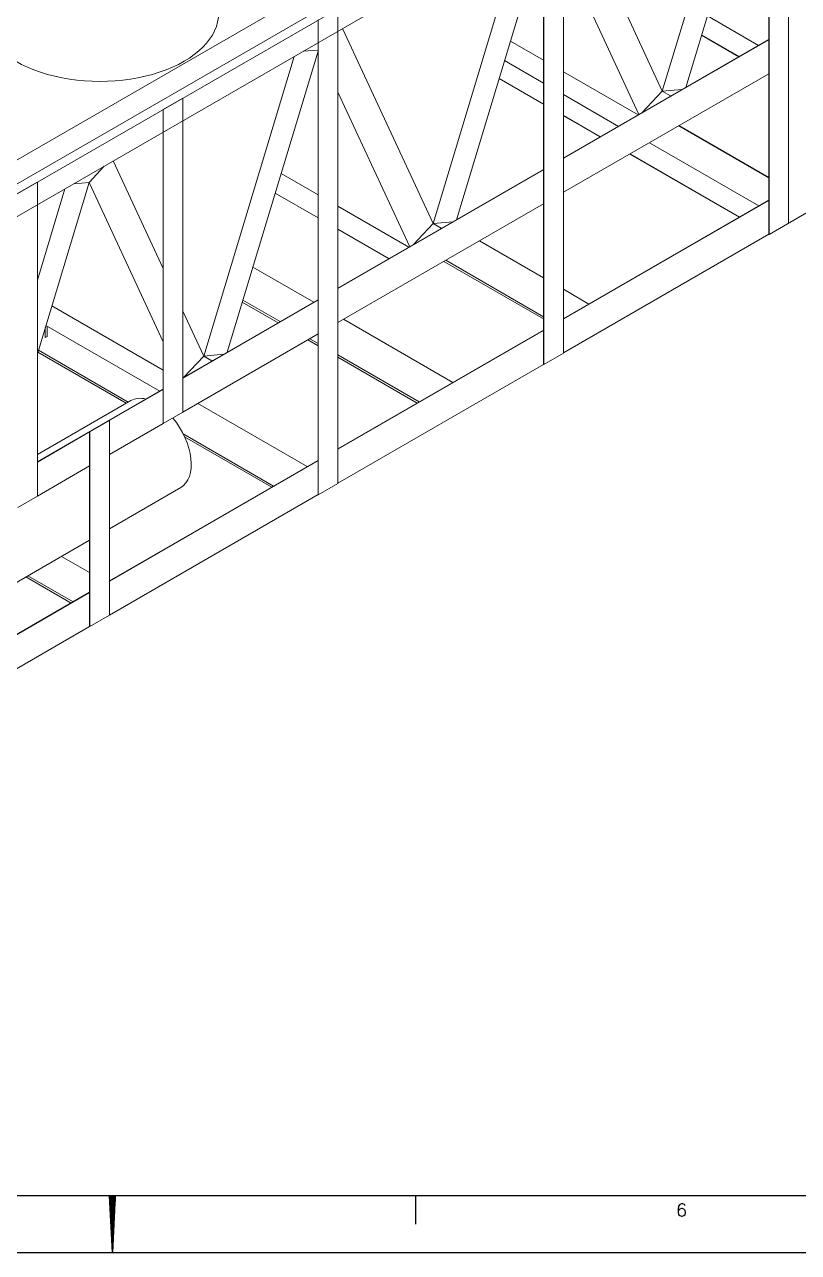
# Model space of a CAD drawing. Header units: millimetres. Extents: x -312439 to 477422, y -331570 to 212570.
# Drawn here: x 360691 to 367525, y 84213 to 95056 of the extents above; entities that cross this region are included whole.
import ezdxf

# ---------------------------------------------------------------- set-up
doc = ezdxf.new("R2010")
doc.units = ezdxf.units.MM
doc.layers.add('FORMATO A1', color=1, linetype='Continuous')

# ---------------------------------------------------------------- blocks, each defined once
blk = doc.blocks.new('A$C2D342850')
at = {"layer": 'FORMATO A1', "color": 2, "linetype": 'Continuous'}
blk.add_line((83100, -58400), (2500, -58400), dxfattribs=at)
at = {"layer": 'FORMATO A1', "color": 1, "linetype": 'Continuous'}
for p, q in [((47150, -59400), (47099.5, -58400)), ((47105, -58400), (47105, -58508.91)), ((47114, -58400), (47114, -58687.13)), ((47123, -58400), (47123, -58865.35)), ((47132, -58400), (47132, -59043.56)), ((47141, -58400), (47141, -59221.78)), ((47150, -58400), (47150, -59400)), ((47200.5, -58400), (47150, -59400)), ((47159, -58400), (47159, -59221.78)), ((47168, -58400), (47168, -59043.56)), ((47177, -58400), (47177, -58865.35)), ((47186, -58400), (47186, -58687.13)), ((47195, -58400), (47195, -58508.91)), ((52500, -58400), (52500, -58900)), ((0, -59400), (84100, -59400))]:
    blk.add_line(p, q, dxfattribs=at)
blk.add_lwpolyline([(57262.7, -58574.37), (57252.39, -58553.75), (57221.45, -58543.44), (57200.83, -58543.44), (57169.89, -58553.75), (57149.26, -58584.69), (57138.95, -58636.25), (57138.95, -58687.81), (57149.26, -58729.06), (57169.89, -58749.69), (57200.83, -58760), (57211.14, -58760), (57242.08, -58749.69), (57262.7, -58729.06), (57273.01, -58698.12), (57273.01, -58687.81), (57262.7, -58656.87), (57242.08, -58636.25), (57211.14, -58625.94), (57200.83, -58625.94), (57169.89, -58636.25), (57149.26, -58656.87), (57138.95, -58687.81)], dxfattribs=at)

msp = doc.modelspace()

# ---------------------------------------------------------------- linework, layer by layer
at = {"color": 3, "linetype": 'Continuous', "lineweight": 0, "extrusion": (-1.11022e-16, 0.816497, 0.57735)}
for p, q in [((359295.396, 92792.959), (375581.415, 102195.696)), ((367178.598, 97644.327), (359037.321, 92943.959)), ((367360.463, 97537.327), (359220.918, 92837.959)), ((367438.406, 97494.327), (367438.406, 93302.513)), ((367265.201, 97394.327), (367265.201, 93202.513)), ((367438.406, 97294.327), (359297.128, 92593.959)), ((367263.468, 97193.327), (367263.468, 93203.513)), ((366322.938, 94466.955), (367121.746, 97111.503)), ((367263.468, 96930.6), (366529.267, 94499.938)), ((365449.709, 96346.153), (365449.709, 92154.338)), ((365276.504, 96246.153), (365276.504, 92054.338)), ((366322.938, 94466.955), (365524.13, 96189.12)), ((365274.772, 96045.153), (365274.772, 92055.338)), ((364298.114, 93297.922), (365096.921, 95942.471)), ((365274.772, 95881.172), (364504.443, 93330.905)), ((365449.709, 95699.472), (366116.609, 94261.69)), ((363284.806, 95096.245), (363284.806, 90904.431)), ((363458.011, 95196.245), (363458.011, 91004.431)), ((366720.571, 95133.272), (367173.402, 94871.83)), ((364298.114, 93297.922), (363499.306, 95020.087)), ((363283.073, 94895.245), (363283.073, 90905.431)), ((365274.772, 94740.614), (364981.416, 94909.983)), ((367263.468, 94923.83), (365449.709, 93876.655)), ((367263.468, 94921.83), (365449.709, 93874.655)), ((366998.669, 94770.947), (366668.676, 94961.469)), ((366669.13, 94962.971), (367000.197, 94771.83)), ((366669.644, 94964.674), (367001.929, 94772.83)), ((362273.29, 92128.889), (363072.097, 94773.438)), ((363283.073, 94821.806), (362479.619, 92161.873)), ((363283.073, 94830.292), (363151.994, 94819.567)), ((364929.27, 94737.346), (365274.772, 94537.87)), ((364881.383, 94578.81), (365274.772, 94351.687)), ((364881.897, 94580.513), (365274.772, 94353.687)), ((365449.709, 94639.614), (366110.451, 94258.134)), ((367263.468, 94621.83), (365449.709, 93574.655)), ((367263.468, 94618.065), (367260.209, 94619.947)), ((363458.011, 94459.023), (364091.785, 93092.657)), ((366146.353, 94278.863), (366322.938, 94466.955)), ((366499.523, 94482.765), (366322.938, 94466.955)), ((366322.938, 94466.955), (366394.77, 94425.483)), ((362087.54, 94407.004), (361914.335, 94307.004)), ((362089.272, 94406.004), (362087.54, 94407.004)), ((362089.272, 94406.004), (362089.272, 91632.506)), ((365449.709, 94436.87), (365934.87, 94156.763)), ((366388.216, 94418.502), (366394.77, 94425.483)), ((366394.77, 94423.312), (366392.667, 94421.072)), ((366394.77, 94425.483), (366401.323, 94426.07)), ((366396.872, 94423.5), (366394.77, 94423.312)), ((361914.335, 94307.004), (361916.067, 94306.004)), ((361916.067, 94306.004), (361916.067, 91532.506)), ((365449.709, 94252.687), (365775.363, 94064.671)), ((365449.709, 94250.687), (365773.631, 94063.671)), ((366466.451, 94161.671), (367263.468, 93701.513)), ((366468.183, 94162.671), (367263.468, 93703.513)), ((366469.915, 94163.671), (367263.468, 93705.513)), ((361914.335, 94105.004), (361914.335, 91533.506)), ((366208.375, 94012.671), (367175.134, 93454.513)), ((366035.17, 93912.671), (367001.929, 93354.513)), ((366036.902, 93913.671), (367003.661, 93355.513)), ((361394.585, 93804.926), (361260.878, 93661.474)), ((361914.335, 92902.767), (361474.482, 93851.054)), ((363283.073, 93552.456), (362956.592, 93740.95)), ((365274.772, 93775.655), (363458.011, 92726.747)), ((365274.772, 93773.655), (363458.011, 92724.747)), ((360802.235, 93664.932), (360629.03, 93564.932)), ((360803.967, 93663.932), (360802.235, 93664.932)), ((360803.967, 93663.932), (360803.967, 90890.435)), ((361260.878, 93661.474), (360803.967, 92148.817)), ((360803.967, 92798.912), (361047.273, 93604.405)), ((361260.878, 93661.474), (361127.17, 93650.534)), ((361260.878, 93661.474), (361914.335, 92252.672)), ((362904.446, 93568.313), (363283.073, 93349.712)), ((365274.772, 93473.655), (363458.011, 92424.747)), ((367263.468, 93505.513), (365449.709, 92458.338)), ((367263.468, 93503.513), (365449.709, 92456.338)), ((364085.627, 93089.102), (363458.011, 93451.456)), ((367611.611, 93402.513), (367265.201, 93202.513)), ((364121.529, 93109.83), (364298.114, 93297.922)), ((364474.699, 93313.732), (364298.114, 93297.922)), ((364298.114, 93297.922), (364369.946, 93256.45)), ((364363.392, 93249.47), (364369.946, 93256.45)), ((364369.946, 93254.279), (364367.843, 93252.039)), ((364369.946, 93256.45), (364376.499, 93257.037)), ((364372.048, 93254.467), (364369.946, 93254.279)), ((363458.011, 93248.712), (363910.045, 92987.73)), ((364707.861, 93146.349), (365274.772, 92819.043)), ((367263.468, 93203.513), (365449.709, 92156.338)), ((367265.201, 93202.513), (367263.468, 93203.513)), ((365274.772, 92455.902), (364393.372, 92964.779)), ((365274.772, 92475.902), (364410.693, 92974.779)), ((362707.073, 92914.886), (363245.475, 92604.04)), ((365449.709, 92718.043), (365674.62, 92588.191)), ((363283.073, 92625.747), (362089.272, 91936.506)), ((363283.073, 92623.747), (362089.272, 91934.506)), ((362930.986, 92422.469), (362613.672, 92605.671)), ((362948.306, 92432.469), (362618.816, 92622.701)), ((361914.335, 92004.632), (360931.768, 92571.917)), ((362089.272, 92525.616), (362273.29, 92128.889)), ((360879.622, 92399.28), (361885.221, 91818.697)), ((360891.563, 92301.603), (360891.563, 92392.386)), ((363507.014, 92453.04), (364473.773, 91894.881)), ((360874.243, 92291.603), (360874.243, 92381.472)), ((360874.243, 92291.603), (360891.563, 92301.603)), ((363283.073, 92323.747), (362089.272, 91634.506)), ((363283.073, 92239.191), (363209.846, 92281.469)), ((365274.772, 92357.338), (363458.011, 91308.431)), ((365274.772, 92355.338), (363458.011, 91306.431)), ((361606.252, 91722.187), (360813.373, 92179.956)), ((363283.073, 92219.191), (363192.525, 92271.469)), ((361588.932, 91712.187), (360808.229, 92162.926)), ((362096.705, 91940.797), (362273.29, 92128.889)), ((362449.874, 92144.7), (362273.29, 92128.889)), ((362273.29, 92128.889), (362345.121, 92087.417)), ((362338.568, 92080.437), (362345.121, 92087.417)), ((362345.121, 92085.246), (362343.019, 92083.007)), ((362345.121, 92087.417), (362351.675, 92088.004)), ((362347.224, 92085.434), (362345.121, 92085.246)), ((364176.605, 91723.311), (363458.011, 92138.191)), ((364159.284, 91713.311), (363458.011, 92118.191)), ((365449.709, 92154.338), (365276.504, 92054.338)), ((365274.772, 92055.338), (363458.011, 91006.431)), ((365276.504, 92054.338), (365274.772, 92055.338)), ((361914.335, 91835.506), (360803.967, 91194.435)), ((361628.167, 91734.839), (360803.967, 91258.988)), ((361914.335, 91833.506), (361438.756, 91558.93)), ((362089.272, 91632.506), (361916.067, 91532.506)), ((362220.865, 91710.481), (363187.623, 91152.323)), ((361438.397, 91559.137), (361265.192, 91459.137)), ((361266.924, 91458.137), (361440.129, 91558.137)), ((361440.129, 91558.137), (361438.397, 91559.137)), ((361440.129, 91558.137), (361440.129, 89839.406)), ((361914.335, 91533.506), (361440.129, 91259.723)), ((361916.067, 91532.506), (361914.335, 91533.506)), ((361265.192, 91458.723), (360803.967, 91192.435)), ((361265.192, 91459.137), (361265.192, 89740.406)), ((361265.192, 91459.137), (361266.924, 91458.137)), ((361266.924, 91458.137), (361266.924, 89739.406)), ((362890.455, 90980.752), (362091.033, 91442.299)), ((362873.135, 90970.752), (362104.362, 91414.603)), ((363283.073, 91207.431), (361440.129, 90143.406)), ((363283.073, 91205.431), (361440.129, 90141.406)), ((361265.192, 91158.723), (360803.967, 90892.435)), ((363458.011, 91004.431), (363284.806, 90904.431)), ((360803.967, 90890.435), (360630.762, 90790.435)), ((362071.1, 90967.656), (361440.129, 90603.365)), ((363283.073, 90905.431), (361440.129, 89841.406)), ((363284.806, 90904.431), (363283.073, 90905.431)), ((361265.192, 90502.365), (359707.825, 89603.218)), ((361017.52, 90359.371), (361265.192, 90216.378)), ((361101.367, 89947.822), (360703.031, 90177.801)), ((361118.687, 89957.822), (360720.352, 90187.801)), ((361265.192, 90042.406), (359468.601, 89005.144)), ((361265.192, 90040.406), (359468.601, 89003.144)), ((361440.129, 89839.406), (361266.924, 89739.406)), ((361265.192, 89740.406), (359468.601, 88703.144)), ((361266.924, 89739.406), (361265.192, 89740.406))]:
    msp.add_line(p, q, dxfattribs=at)
at = {"color": 3, "linetype": 'Continuous', "lineweight": 0}
for centre, major_axis, start_param, end_param in [((361356.6, 95158.835), (-1048.768, 0), 0, 3.141592654), ((361849.633, 91351.248), (-221.467, 383.592), 5.775322505, 6.283185307), ((361849.633, 91351.248), (-221.467, 383.592), 3.141592654, 4.995562297)]:
    msp.add_ellipse(centre, major_axis=major_axis, ratio=0.577350269, start_param=start_param, end_param=end_param, dxfattribs=at)
at = {"layer": 'FORMATO A1', "color": 2, "linetype": 'Continuous'}
msp.add_line((379442.032, 84712.941, 0), (339142.032, 84712.941, 0), dxfattribs=at)
at = {"layer": 'FORMATO A1', "color": 1, "linetype": 'Continuous'}
msp.add_line((337892.032, 84212.941, 0), (379942.032, 84212.941, 0), dxfattribs=at)

# ---------------------------------------------------------------- block references
at = {"layer": 'FORMATO A1', "xscale": 0.5, "yscale": 0.5, "zscale": 0.5}
msp.add_blockref('A$C2D342850', (337892.032, 113912.941, 0), dxfattribs=at)

doc.saveas('drawing.dxf')
